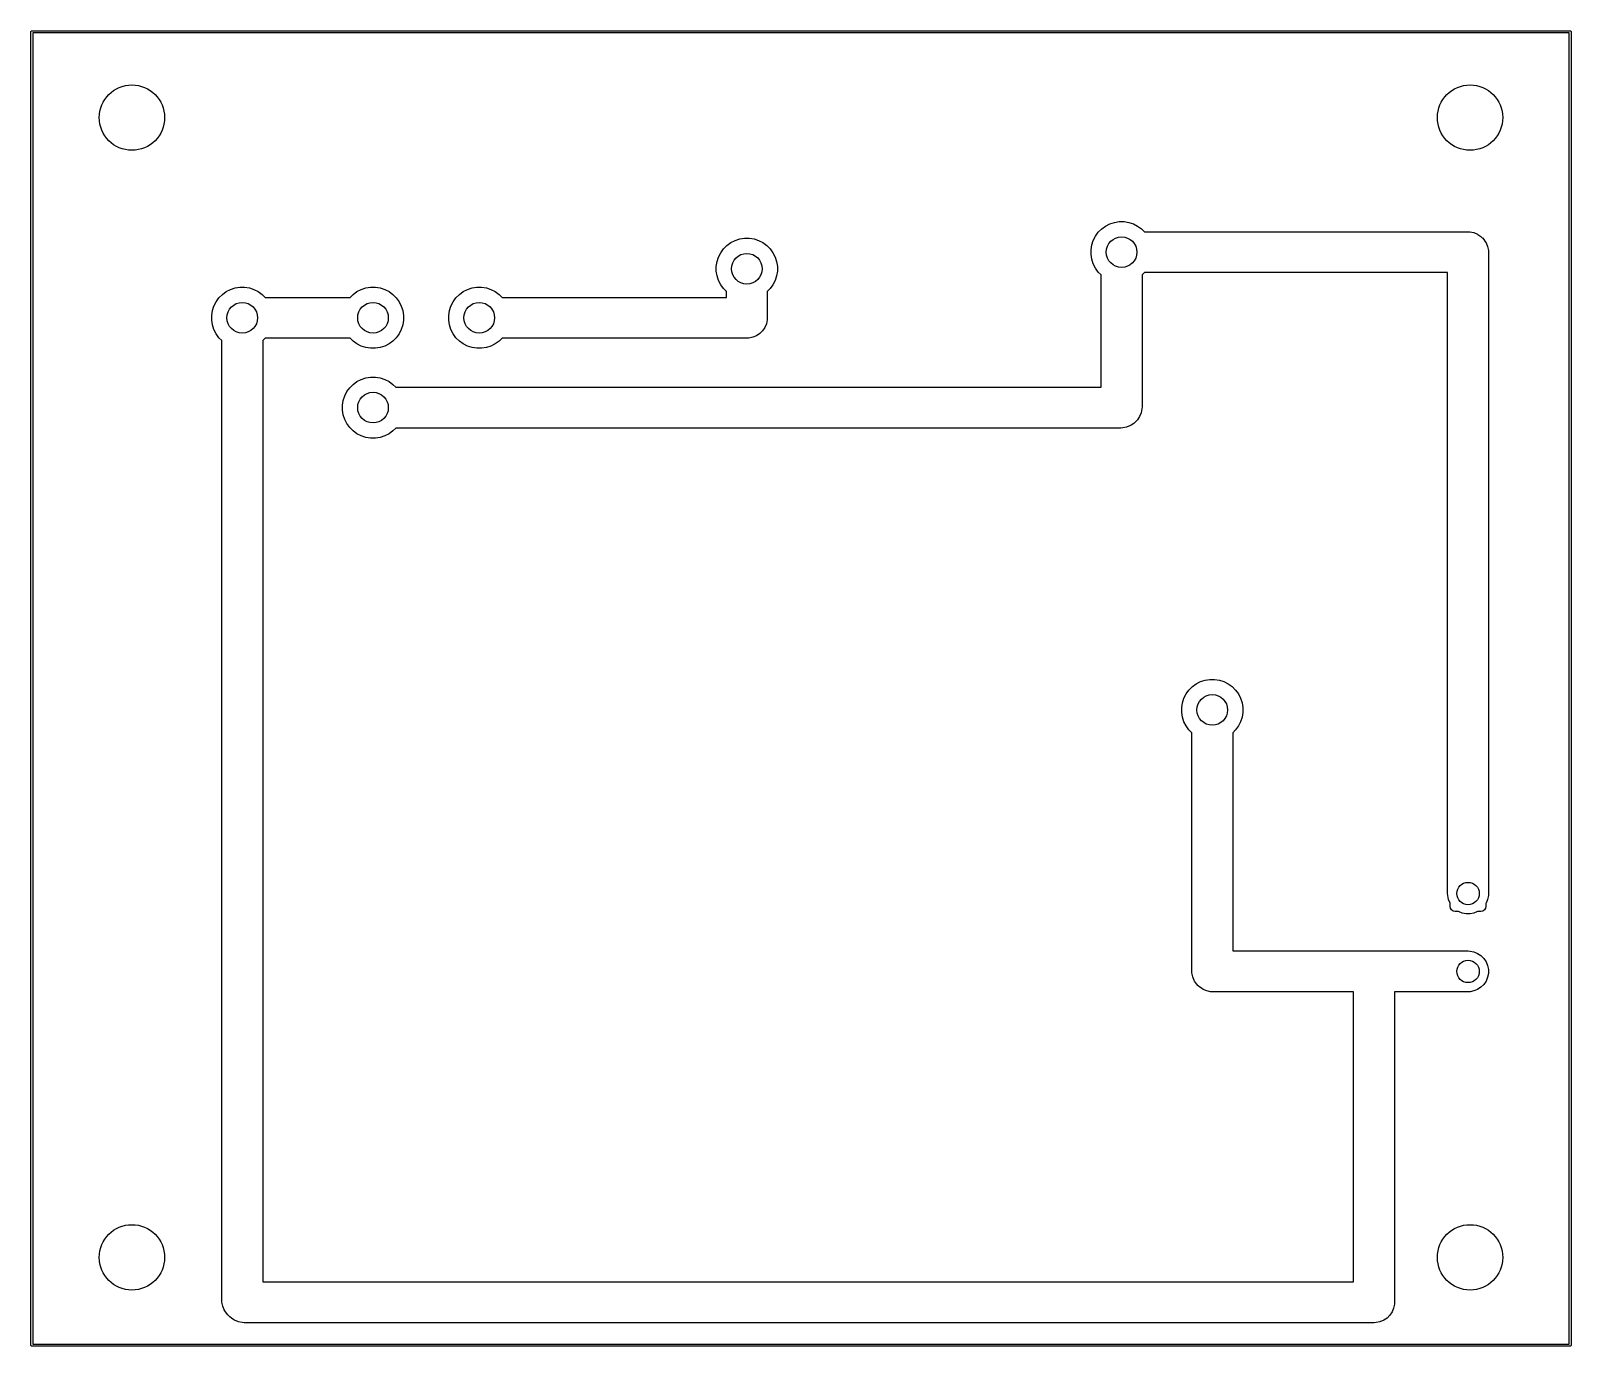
# Model space of a CAD drawing. Header units: millimetres. Extents: x 112.3 to 187.7, y -128.1 to -63.8.
import ezdxf

# ---------------------------------------------------------------- set-up
doc = ezdxf.new("R2010")
doc.units = ezdxf.units.MM
doc.layers.add('B.Cu', color=153, linetype='CONTINUOUS', true_color=0x4d7fc4)

msp = doc.modelspace()

# ---------------------------------------------------------------- linework, layer by layer
at = {"layer": 'B.Cu', "linetype": 'CONTINUOUS'}
for p, q in [((112.35, -63.8), (112.353806, -63.780866)), ((112.35, -128.099999), (112.35, -63.8)), ((112.353806, -63.780866), (112.380866, -63.753806)), ((112.380866, -63.753806), (112.4, -63.75)), ((112.4, -63.75), (187.699999, -63.75)), ((112.45, -63.85), (112.45, -128.049999)), ((187.649999, -63.85), (112.45, -63.85)), ((187.649999, -128.049999), (187.649999, -63.85)), ((187.699999, -63.75), (187.719133, -63.753806)), ((187.719133, -63.753806), (187.746193, -63.780866)), ((187.746193, -63.780866), (187.749999, -63.8)), ((187.749999, -63.8), (187.749999, -128.099999)), ((165.169856, -73.201134), (165.393713, -73.128398)), ((165.393713, -73.128398), (165.626192, -73.091577)), ((165.626192, -73.091577), (165.86157, -73.091577)), ((165.86157, -73.091577), (166.094049, -73.128398)), ((166.094049, -73.128398), (166.317906, -73.201134)), ((164.358062, -74.012928), (164.464921, -73.803205)), ((164.464921, -73.803205), (164.603272, -73.612781)), ((164.603272, -73.612781), (164.769709, -73.446344)), ((164.769709, -73.446344), (164.960133, -73.307993)), ((164.960133, -73.307993), (165.169856, -73.201134)), ((166.317906, -73.201134), (166.527629, -73.307993)), ((166.527629, -73.307993), (166.718053, -73.446344)), ((166.718053, -73.446344), (166.858662, -73.586953)), ((166.858662, -73.586953), (182.686953, -73.586953)), ((182.686953, -73.586953), (182.78497, -73.591768)), ((182.78497, -73.591768), (182.977238, -73.630013)), ((182.977238, -73.630013), (183.15835, -73.705032)), ((183.15835, -73.705032), (183.177876, -73.718079)), ((183.177876, -73.718079), (183.321347, -73.813942)), ((183.321347, -73.813942), (183.39406, -73.879846)), ((183.39406, -73.879846), (183.407107, -73.892893)), ((146.014181, -74.825975), (146.12104, -74.616252)), ((146.12104, -74.616252), (146.259391, -74.425828)), ((146.259391, -74.425828), (146.425828, -74.259391)), ((146.425828, -74.259391), (146.616252, -74.12104)), ((146.616252, -74.12104), (146.825975, -74.014181)), ((146.825975, -74.014181), (147.049832, -73.941445)), ((147.049832, -73.941445), (147.282311, -73.904624)), ((147.282311, -73.904624), (147.517689, -73.904624)), ((147.517689, -73.904624), (147.750168, -73.941445)), ((147.750168, -73.941445), (147.974025, -74.014181)), ((147.974025, -74.014181), (148.183748, -74.12104)), ((148.183748, -74.12104), (148.374172, -74.259391)), ((148.374172, -74.259391), (148.540609, -74.425828)), ((148.540609, -74.425828), (148.67896, -74.616252)), ((148.67896, -74.616252), (148.785819, -74.825975)), ((164.248505, -74.469264), (164.285326, -74.236785)), ((164.248505, -74.704642), (164.248505, -74.469264)), ((164.285326, -74.236785), (164.358062, -74.012928)), ((183.407107, -73.892893), (183.47301, -73.965606)), ((183.47301, -73.965606), (183.527465, -74.047105)), ((183.527465, -74.047105), (183.581921, -74.128603)), ((183.581921, -74.128603), (183.65694, -74.309715)), ((183.65694, -74.309715), (183.695185, -74.501983)), ((183.695185, -74.501983), (183.7, -74.6)), ((183.7, -74.6), (183.7, -105.99)), ((145.904624, -75.282311), (145.941445, -75.049832)), ((145.904624, -75.517689), (145.904624, -75.282311)), ((145.941445, -75.049832), (146.014181, -74.825975)), ((148.785819, -74.825975), (148.858555, -75.049832)), ((148.858555, -75.049832), (148.895376, -75.282311)), ((148.895376, -75.282311), (148.895376, -75.517689)), ((164.285326, -74.937121), (164.248505, -74.704642)), ((164.358062, -75.160978), (164.285326, -74.937121)), ((164.464921, -75.370701), (164.358062, -75.160978)), ((164.603272, -75.561125), (164.464921, -75.370701)), ((145.941445, -75.750168), (145.904624, -75.517689)), ((146.014181, -75.974025), (145.941445, -75.750168)), ((146.12104, -76.183748), (146.014181, -75.974025)), ((148.785819, -75.974025), (148.67896, -76.183748)), ((148.858555, -75.750168), (148.785819, -75.974025)), ((148.895376, -75.517689), (148.858555, -75.750168)), ((164.743881, -75.701734), (164.603272, -75.561125)), ((164.743881, -81.2), (164.743881, -75.701734)), ((166.858662, -75.586953), (166.743881, -75.701734)), ((166.743881, -75.701734), (166.743881, -82.156119)), ((181.7, -75.586953), (166.858662, -75.586953)), ((181.7, -105.99), (181.7, -75.586953)), ((121.42104, -77.016252), (121.559391, -76.825828)), ((121.559391, -76.825828), (121.725828, -76.659391)), ((121.725828, -76.659391), (121.916252, -76.52104)), ((121.916252, -76.52104), (122.125975, -76.414181)), ((122.125975, -76.414181), (122.349832, -76.341445)), ((122.349832, -76.341445), (122.582311, -76.304624)), ((122.582311, -76.304624), (122.817689, -76.304624)), ((122.817689, -76.304624), (123.050168, -76.341445)), ((123.050168, -76.341445), (123.274025, -76.414181)), ((123.274025, -76.414181), (123.483748, -76.52104)), ((123.483748, -76.52104), (123.674172, -76.659391)), ((123.674172, -76.659391), (123.814781, -76.8)), ((123.814781, -76.8), (127.985219, -76.8)), ((127.985219, -76.8), (128.125828, -76.659391)), ((128.125828, -76.659391), (128.316252, -76.52104)), ((128.316252, -76.52104), (128.525975, -76.414181)), ((128.525975, -76.414181), (128.749832, -76.341445)), ((128.749832, -76.341445), (128.982311, -76.304624)), ((128.982311, -76.304624), (129.217689, -76.304624)), ((129.217689, -76.304624), (129.450168, -76.341445)), ((129.450168, -76.341445), (129.674025, -76.414181)), ((129.674025, -76.414181), (129.883748, -76.52104)), ((129.883748, -76.52104), (130.074172, -76.659391)), ((130.074172, -76.659391), (130.240609, -76.825828)), ((130.240609, -76.825828), (130.37896, -77.016252)), ((133.02104, -77.016252), (133.159391, -76.825828)), ((133.159391, -76.825828), (133.325828, -76.659391)), ((133.325828, -76.659391), (133.516252, -76.52104)), ((133.516252, -76.52104), (133.725975, -76.414181)), ((133.725975, -76.414181), (133.949832, -76.341445)), ((133.949832, -76.341445), (134.182311, -76.304624)), ((134.182311, -76.304624), (134.417689, -76.304624)), ((134.417689, -76.304624), (134.650168, -76.341445)), ((134.650168, -76.341445), (134.874025, -76.414181)), ((134.874025, -76.414181), (135.083748, -76.52104)), ((135.083748, -76.52104), (135.274172, -76.659391)), ((135.274172, -76.659391), (135.414781, -76.8)), ((135.414781, -76.8), (146.4, -76.8)), ((146.259391, -76.374172), (146.12104, -76.183748)), ((146.4, -76.514781), (146.259391, -76.374172)), ((146.4, -76.8), (146.4, -76.514781)), ((148.540609, -76.374172), (148.4, -76.514781)), ((148.4, -76.514781), (148.4, -77.8)), ((148.67896, -76.183748), (148.540609, -76.374172)), ((121.204624, -77.682311), (121.241445, -77.449832)), ((121.241445, -77.449832), (121.314181, -77.225975)), ((121.314181, -77.225975), (121.42104, -77.016252)), ((130.37896, -77.016252), (130.485819, -77.225975)), ((130.485819, -77.225975), (130.558555, -77.449832)), ((130.558555, -77.449832), (130.595376, -77.682311)), ((132.804624, -77.682311), (132.841445, -77.449832)), ((132.841445, -77.449832), (132.914181, -77.225975)), ((132.914181, -77.225975), (133.02104, -77.016252)), ((121.204624, -77.917689), (121.204624, -77.682311)), ((121.241445, -78.150168), (121.204624, -77.917689)), ((121.314181, -78.374025), (121.241445, -78.150168)), ((121.42104, -78.583748), (121.314181, -78.374025)), ((130.485819, -78.374025), (130.37896, -78.583748)), ((130.558555, -78.150168), (130.485819, -78.374025)), ((130.595376, -77.917689), (130.558555, -78.150168)), ((130.595376, -77.682311), (130.595376, -77.917689)), ((132.804624, -77.917689), (132.804624, -77.682311)), ((132.841445, -78.150168), (132.804624, -77.917689)), ((132.914181, -78.374025), (132.841445, -78.150168)), ((133.02104, -78.583748), (132.914181, -78.374025)), ((148.281921, -78.271397), (148.17301, -78.434393)), ((148.35694, -78.090285), (148.281921, -78.271397)), ((148.395185, -77.898017), (148.35694, -78.090285)), ((148.4, -77.8), (148.395185, -77.898017)), ((121.559391, -78.774172), (121.42104, -78.583748)), ((121.7, -78.914781), (121.559391, -78.774172)), ((121.7, -125.9), (121.7, -78.914781)), ((123.814781, -78.8), (123.7, -78.914781)), ((123.7, -78.914781), (123.7, -125)), ((127.985219, -78.8), (123.814781, -78.8)), ((128.125828, -78.940609), (127.985219, -78.8)), ((128.316252, -79.07896), (128.125828, -78.940609)), ((128.525975, -79.185819), (128.316252, -79.07896)), ((129.883748, -79.07896), (129.674025, -79.185819)), ((130.074172, -78.940609), (129.883748, -79.07896)), ((130.240609, -78.774172), (130.074172, -78.940609)), ((130.37896, -78.583748), (130.240609, -78.774172)), ((133.159391, -78.774172), (133.02104, -78.583748)), ((133.325828, -78.940609), (133.159391, -78.774172)), ((133.516252, -79.07896), (133.325828, -78.940609)), ((133.725975, -79.185819), (133.516252, -79.07896)), ((135.083748, -79.07896), (134.874025, -79.185819)), ((135.274172, -78.940609), (135.083748, -79.07896)), ((135.414781, -78.8), (135.274172, -78.940609)), ((147.4, -78.8), (135.414781, -78.8)), ((147.498017, -78.795185), (147.4, -78.8)), ((147.690285, -78.75694), (147.498017, -78.795185)), ((147.871397, -78.681921), (147.690285, -78.75694)), ((148.034393, -78.57301), (147.871397, -78.681921)), ((148.17301, -78.434393), (148.034393, -78.57301)), ((128.749832, -79.258555), (128.525975, -79.185819)), ((128.982311, -79.295376), (128.749832, -79.258555)), ((129.217689, -79.295376), (128.982311, -79.295376)), ((129.450168, -79.258555), (129.217689, -79.295376)), ((129.674025, -79.185819), (129.450168, -79.258555)), ((133.949832, -79.258555), (133.725975, -79.185819)), ((134.182311, -79.295376), (133.949832, -79.258555)), ((134.417689, -79.295376), (134.182311, -79.295376)), ((134.650168, -79.258555), (134.417689, -79.295376)), ((134.874025, -79.185819), (134.650168, -79.258555)), ((127.714181, -81.625975), (127.82104, -81.416252)), ((127.82104, -81.416252), (127.959391, -81.225828)), ((127.959391, -81.225828), (128.125828, -81.059391)), ((128.125828, -81.059391), (128.316252, -80.92104)), ((128.316252, -80.92104), (128.525975, -80.814181)), ((128.525975, -80.814181), (128.749832, -80.741445)), ((128.749832, -80.741445), (128.982311, -80.704624)), ((128.982311, -80.704624), (129.217689, -80.704624)), ((129.217689, -80.704624), (129.450168, -80.741445)), ((129.450168, -80.741445), (129.674025, -80.814181)), ((129.674025, -80.814181), (129.883748, -80.92104)), ((129.883748, -80.92104), (130.074172, -81.059391)), ((130.074172, -81.059391), (130.214781, -81.2)), ((130.214781, -81.2), (164.743881, -81.2)), ((127.604624, -82.082311), (127.641445, -81.849832)), ((127.604624, -82.317689), (127.604624, -82.082311)), ((127.641445, -81.849832), (127.714181, -81.625975)), ((166.743881, -82.156119), (166.739066, -82.254136)), ((127.641445, -82.550168), (127.604624, -82.317689)), ((127.714181, -82.774025), (127.641445, -82.550168)), ((127.82104, -82.983748), (127.714181, -82.774025)), ((166.407107, -82.907107), (166.334394, -82.973011)), ((166.450988, -82.863226), (166.407107, -82.907107)), ((166.516891, -82.790513), (166.450988, -82.863226)), ((166.571346, -82.709014), (166.516891, -82.790513)), ((166.625802, -82.627516), (166.571346, -82.709014)), ((166.700821, -82.446404), (166.625802, -82.627516)), ((166.739066, -82.254136), (166.700821, -82.446404)), ((127.959391, -83.174172), (127.82104, -82.983748)), ((128.125828, -83.340609), (127.959391, -83.174172)), ((128.316252, -83.47896), (128.125828, -83.340609)), ((128.525975, -83.585819), (128.316252, -83.47896)), ((128.749832, -83.658555), (128.525975, -83.585819)), ((128.982311, -83.695376), (128.749832, -83.658555)), ((129.450168, -83.658555), (129.217689, -83.695376)), ((129.674025, -83.585819), (129.450168, -83.658555)), ((129.883748, -83.47896), (129.674025, -83.585819)), ((130.074172, -83.340609), (129.883748, -83.47896)), ((130.214781, -83.2), (130.074172, -83.340609)), ((165.7, -83.2), (130.214781, -83.2)), ((165.798017, -83.195185), (165.7, -83.2)), ((165.990285, -83.15694), (165.798017, -83.195185)), ((166.171397, -83.081921), (165.990285, -83.15694)), ((166.218012, -83.050773), (166.171397, -83.081921)), ((166.334394, -82.973011), (166.218012, -83.050773)), ((129.217689, -83.695376), (128.982311, -83.695376)), ((169.205828, -95.859391), (169.396252, -95.72104)), ((169.396252, -95.72104), (169.605975, -95.614181)), ((169.605975, -95.614181), (169.829832, -95.541445)), ((169.829832, -95.541445), (170.062311, -95.504624)), ((170.062311, -95.504624), (170.297689, -95.504624)), ((170.297689, -95.504624), (170.530168, -95.541445)), ((170.530168, -95.541445), (170.754025, -95.614181)), ((170.754025, -95.614181), (170.963748, -95.72104)), ((170.963748, -95.72104), (171.154172, -95.859391)), ((168.721445, -96.649832), (168.794181, -96.425975)), ((168.794181, -96.425975), (168.90104, -96.216252)), ((168.90104, -96.216252), (169.039391, -96.025828)), ((169.039391, -96.025828), (169.205828, -95.859391)), ((171.154172, -95.859391), (171.320609, -96.025828)), ((171.320609, -96.025828), (171.45896, -96.216252)), ((171.45896, -96.216252), (171.565819, -96.425975)), ((171.565819, -96.425975), (171.638555, -96.649832)), ((168.684624, -96.882311), (168.721445, -96.649832)), ((168.684624, -97.117689), (168.684624, -96.882311)), ((168.721445, -97.350168), (168.684624, -97.117689)), ((171.638555, -96.649832), (171.675376, -96.882311)), ((171.675376, -97.117689), (171.638555, -97.350168)), ((171.675376, -96.882311), (171.675376, -97.117689)), ((168.794181, -97.574025), (168.721445, -97.350168)), ((168.90104, -97.783748), (168.794181, -97.574025)), ((169.039391, -97.974172), (168.90104, -97.783748)), ((169.18, -98.114781), (169.039391, -97.974172)), ((171.320609, -97.974172), (171.18, -98.114781)), ((171.45896, -97.783748), (171.320609, -97.974172)), ((171.565819, -97.574025), (171.45896, -97.783748)), ((171.638555, -97.350168), (171.565819, -97.574025)), ((169.18, -109.78), (169.18, -98.114781)), ((171.18, -98.114781), (171.18, -108.8)), ((181.704815, -106.088017), (181.7, -105.99)), ((181.74306, -106.280285), (181.704815, -106.088017)), ((181.818079, -106.461397), (181.74306, -106.280285)), ((183.65694, -106.280285), (183.581921, -106.461397)), ((183.695185, -106.088017), (183.65694, -106.280285)), ((183.7, -105.99), (183.695185, -106.088017)), ((181.825, -106.471754), (181.818079, -106.461397)), ((181.825, -106.615), (181.825, -106.471754)), ((181.84403, -106.710671), (181.825, -106.615)), ((181.898223, -106.791777), (181.84403, -106.710671)), ((181.979329, -106.84597), (181.898223, -106.791777)), ((182.075, -106.865), (181.979329, -106.84597)), ((182.218245, -106.865), (182.075, -106.865)), ((182.228603, -106.871921), (182.218245, -106.865)), ((182.409715, -106.94694), (182.228603, -106.871921)), ((182.601983, -106.985185), (182.409715, -106.94694)), ((182.798017, -106.985185), (182.601983, -106.985185)), ((182.990285, -106.94694), (182.798017, -106.985185)), ((183.171397, -106.871921), (182.990285, -106.94694)), ((183.181755, -106.865), (183.171397, -106.871921)), ((183.325, -106.865), (183.181755, -106.865)), ((183.420671, -106.84597), (183.325, -106.865)), ((183.501777, -106.791777), (183.420671, -106.84597)), ((183.55597, -106.710671), (183.501777, -106.791777)), ((183.575, -106.615), (183.55597, -106.710671)), ((183.581921, -106.461397), (183.575, -106.471754)), ((183.575, -106.471754), (183.575, -106.615)), ((171.18, -108.8), (178.1, -108.8)), ((178.1, -108.8), (182.7, -108.8)), ((182.7, -108.8), (182.798017, -108.804815)), ((182.798017, -108.804815), (182.990285, -108.84306)), ((182.990285, -108.84306), (183.171397, -108.918079)), ((183.171397, -108.918079), (183.334393, -109.02699)), ((183.334393, -109.02699), (183.47301, -109.165607)), ((183.47301, -109.165607), (183.581921, -109.328603)), ((183.581921, -109.328603), (183.65694, -109.509715)), ((169.184815, -109.878017), (169.18, -109.78)), ((169.22306, -110.070285), (169.184815, -109.878017)), ((169.298079, -110.251397), (169.22306, -110.070285)), ((183.65694, -109.509715), (183.695185, -109.701983)), ((183.695185, -109.898017), (183.65694, -110.090285)), ((183.695185, -109.701983), (183.695185, -109.898017)), ((169.311442, -110.271396), (169.298079, -110.251397)), ((169.406989, -110.414394), (169.311442, -110.271396)), ((169.472893, -110.487107), (169.406989, -110.414394)), ((169.492893, -110.507107), (169.472893, -110.487107)), ((169.565606, -110.57301), (169.492893, -110.507107)), ((169.647105, -110.627465), (169.565606, -110.57301)), ((169.728603, -110.681921), (169.647105, -110.627465)), ((169.909715, -110.75694), (169.728603, -110.681921)), ((170.101983, -110.795185), (169.909715, -110.75694)), ((170.2, -110.8), (170.101983, -110.795185)), ((177.1, -110.8), (170.2, -110.8)), ((177.1, -125), (177.1, -110.8)), ((182.7, -110.8), (179.1, -110.8)), ((179.1, -110.8), (179.1, -126)), ((182.798017, -110.795185), (182.7, -110.8)), ((182.990285, -110.75694), (182.798017, -110.795185)), ((183.171397, -110.681921), (182.990285, -110.75694)), ((183.334393, -110.57301), (183.171397, -110.681921)), ((183.47301, -110.434393), (183.334393, -110.57301)), ((183.581921, -110.271397), (183.47301, -110.434393)), ((183.65694, -110.090285), (183.581921, -110.271397)), ((123.7, -125), (177.1, -125)), ((121.704815, -125.998017), (121.7, -125.9)), ((121.74306, -126.190285), (121.704815, -125.998017)), ((121.818079, -126.371397), (121.74306, -126.190285)), ((121.849226, -126.418012), (121.818079, -126.371397)), ((121.926989, -126.534394), (121.849226, -126.418012)), ((121.992893, -126.607107), (121.926989, -126.534394)), ((122.092893, -126.707107), (121.992893, -126.607107)), ((178.87301, -126.634393), (178.734393, -126.77301)), ((178.981921, -126.471397), (178.87301, -126.634393)), ((179.05694, -126.290285), (178.981921, -126.471397)), ((179.095185, -126.098017), (179.05694, -126.290285)), ((179.1, -126), (179.095185, -126.098017)), ((122.165606, -126.77301), (122.092893, -126.707107)), ((122.291216, -126.85694), (122.165606, -126.77301)), ((122.328603, -126.881921), (122.291216, -126.85694)), ((122.509715, -126.95694), (122.328603, -126.881921)), ((122.701983, -126.995185), (122.509715, -126.95694)), ((122.8, -127), (122.701983, -126.995185)), ((178.1, -127), (122.8, -127)), ((178.198017, -126.995185), (178.1, -127)), ((178.390285, -126.95694), (178.198017, -126.995185)), ((178.571397, -126.881921), (178.390285, -126.95694)), ((178.734393, -126.77301), (178.571397, -126.881921)), ((112.353806, -128.119133), (112.35, -128.099999)), ((112.380866, -128.146193), (112.353806, -128.119133)), ((112.4, -128.149999), (112.380866, -128.146193)), ((187.699999, -128.149999), (112.4, -128.149999)), ((112.45, -128.049999), (187.649999, -128.049999)), ((187.719133, -128.146193), (187.699999, -128.149999)), ((187.746193, -128.119133), (187.719133, -128.146193)), ((187.749999, -128.099999), (187.746193, -128.119133))]:
    msp.add_line(p, q, dxfattribs=at)
at = {"layer": 'B.Cu'}
for centre, radius in [((117.3, -68), 1.6), ((117.3, -68), 1.6), ((117.3, -68), 1.599999), ((182.8, -68), 1.6), ((182.8, -68), 1.6), ((182.8, -68), 1.599999), ((165.743881, -74.586953), 0.75), ((165.743881, -74.586953), 0.75), ((165.743881, -74.586953), 0.75), ((147.4, -75.4), 0.75), ((147.4, -75.4), 0.75), ((147.4, -75.4), 0.75), ((122.7, -77.8), 0.75), ((122.7, -77.8), 0.75), ((122.7, -77.8), 0.75), ((129.1, -77.8), 0.75), ((129.1, -77.8), 0.75), ((129.1, -77.8), 0.75), ((134.3, -77.8), 0.75), ((134.3, -77.8), 0.75), ((134.3, -77.8), 0.75), ((129.1, -82.2), 0.75), ((129.1, -82.2), 0.75), ((129.1, -82.2), 0.75), ((170.18, -97), 0.75), ((170.18, -97), 0.75), ((170.18, -97), 0.75), ((182.7, -105.99), 0.55), ((182.7, -105.99), 0.55), ((182.7, -105.99), 0.55), ((182.7, -109.8), 0.55), ((182.7, -109.8), 0.55), ((182.7, -109.8), 0.55), ((117.3, -123.8), 1.6), ((117.3, -123.8), 1.6), ((117.3, -123.8), 1.599999), ((182.8, -123.8), 1.6), ((182.8, -123.8), 1.6), ((182.8, -123.8), 1.599999)]:
    msp.add_circle(centre, radius, dxfattribs=at)

doc.saveas('drawing.dxf')
